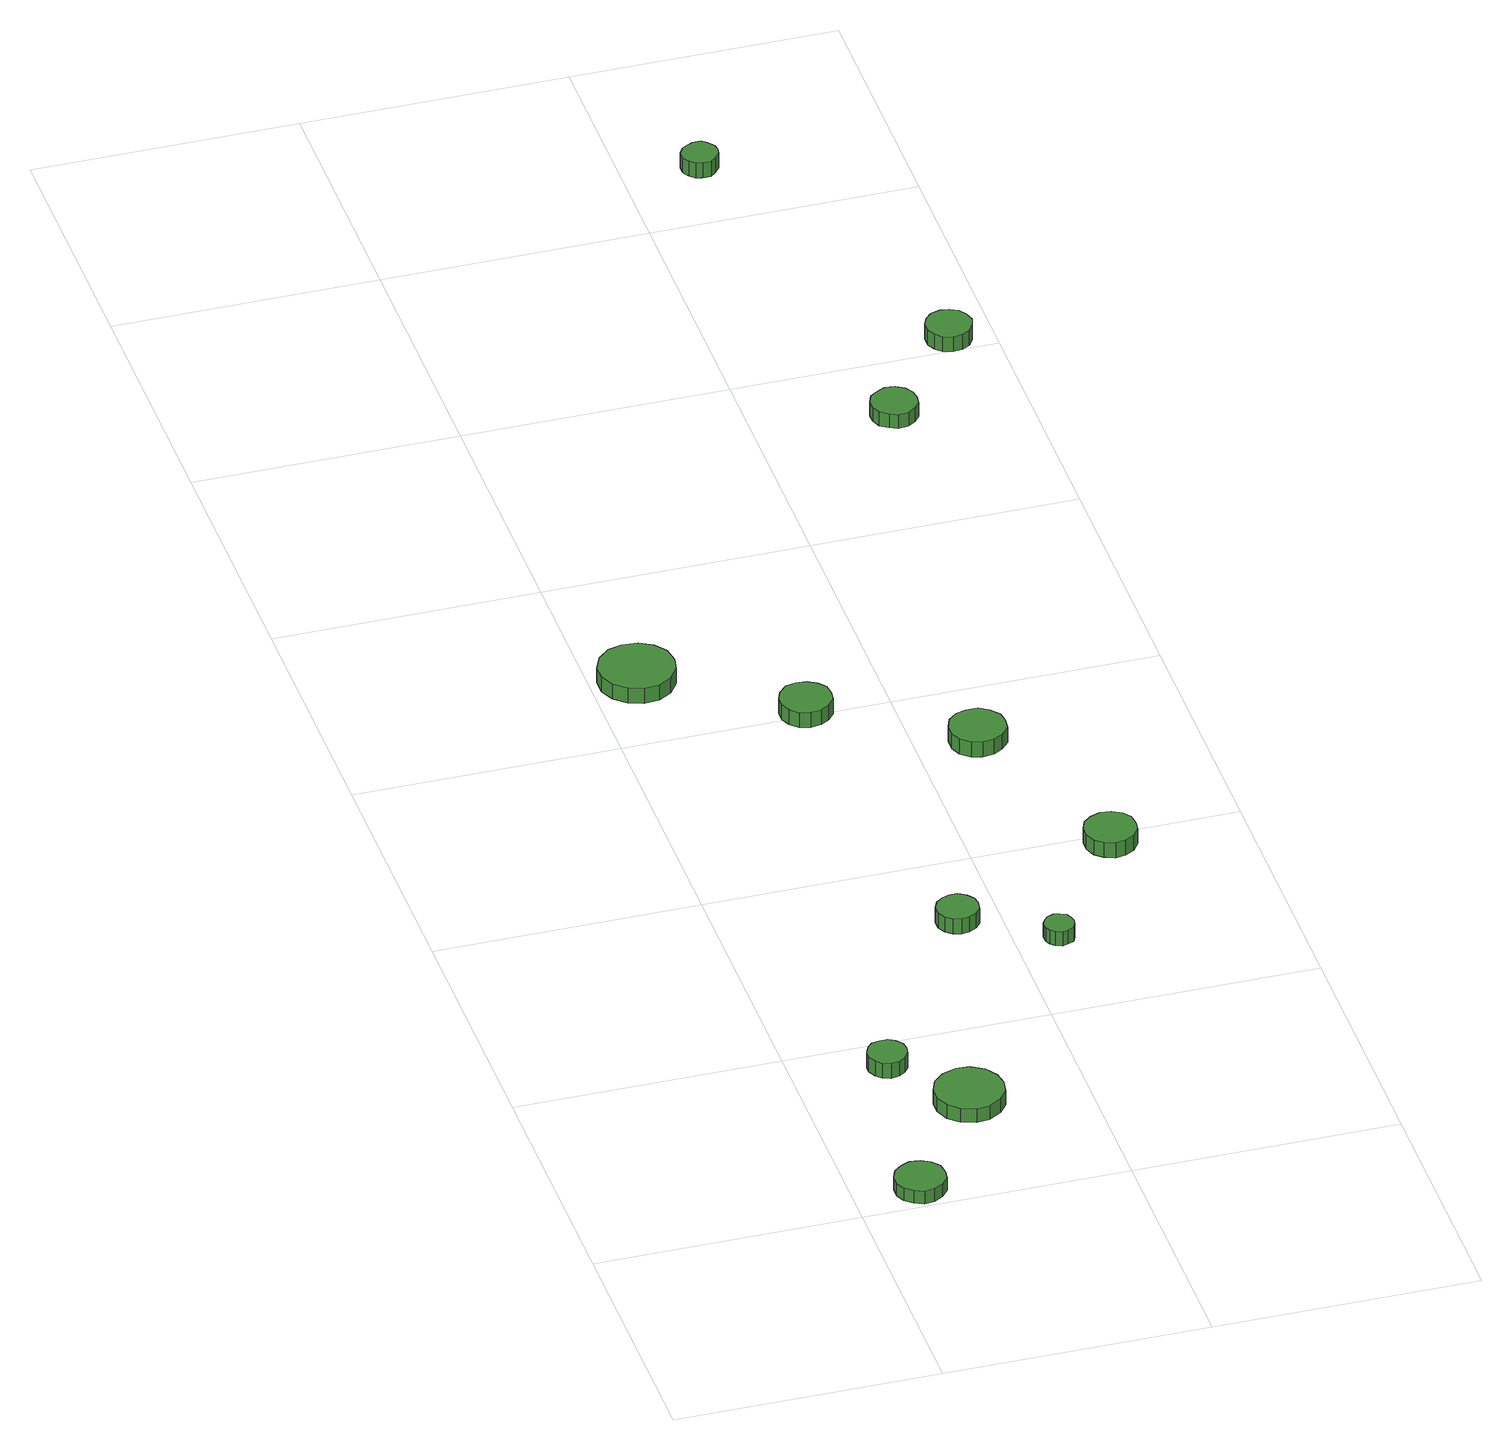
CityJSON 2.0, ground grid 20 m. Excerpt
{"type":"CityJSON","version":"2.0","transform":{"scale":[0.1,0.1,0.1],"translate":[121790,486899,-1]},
"CityObjects":{
"tree1":{"type":"SolitaryVegetationObject","attributes":{"function":"something"},"geometry":[{"type":"MultiSurface","lod":"1","boundaries":[[[0,1,2,3,4,5,6,7,8,9,10,11,12,13,14]],[[15,16,17,18,19,20,21,22,23,24,25,26,27,28,29]],[[0,29,28,1]],[[1,28,27,2]],[[2,27,26,3]],[[3,26,25,4]],[[4,25,24,5]],[[5,24,23,6]],[[6,23,22,7]],[[7,22,21,8]],[[8,21,20,9]],[[9,20,19,10]],[[10,19,18,11]],[[11,18,17,12]],[[12,17,16,13]],[[13,16,15,14]],[[14,15,29,0]]]}]},
"tree2":{"type":"SolitaryVegetationObject","attributes":{"function":"something"},"geometry":[{"type":"MultiSurface","lod":"1","boundaries":[[[30,31,32,33,34,35,36,37,38,39,40,41,42,43,44]],[[45,46,47,48,49,50,51,52,53,54,55,56,57,58,59]],[[30,59,58,31]],[[31,58,57,32]],[[32,57,56,33]],[[33,56,55,34]],[[34,55,54,35]],[[35,54,53,36]],[[36,53,52,37]],[[37,52,51,38]],[[38,51,50,39]],[[39,50,49,40]],[[40,49,48,41]],[[41,48,47,42]],[[42,47,46,43]],[[43,46,45,44]],[[44,45,59,30]]]}]},
"tree3":{"type":"SolitaryVegetationObject","attributes":{"function":"something"},"geometry":[{"type":"MultiSurface","lod":"1","boundaries":[[[60,61,62,63,64,65,66,67,68,69,70,71,72,73,74]],[[75,76,77,78,79,80,81,82,83,84,85,86,87,88,89]],[[60,89,88,61]],[[61,88,87,62]],[[62,87,86,63]],[[63,86,85,64]],[[64,85,84,65]],[[65,84,83,66]],[[66,83,82,67]],[[67,82,81,68]],[[68,81,80,69]],[[69,80,79,70]],[[70,79,78,71]],[[71,78,77,72]],[[72,77,76,73]],[[73,76,75,74]],[[74,75,89,60]]]}]},
"tree4":{"type":"SolitaryVegetationObject","attributes":{"function":"something"},"geometry":[{"type":"MultiSurface","lod":"1","boundaries":[[[90,91,92,93,94,95,96,97,98,99,100,101,102,103,104]],[[105,106,107,108,109,110,111,112,113,114,115,116,117,118,119]],[[90,119,118,91]],[[91,118,117,92]],[[92,117,116,93]],[[93,116,115,94]],[[94,115,114,95]],[[95,114,113,96]],[[96,113,112,97]],[[97,112,111,98]],[[98,111,110,99]],[[99,110,109,100]],[[100,109,108,101]],[[101,108,107,102]],[[102,107,106,103]],[[103,106,105,104]],[[104,105,119,90]]]}]},
"tree5":{"type":"SolitaryVegetationObject","attributes":{"function":"something"},"geometry":[{"type":"MultiSurface","lod":"1","boundaries":[[[120,121,122,123,124,125,126,127,128,129,130,131,132,133,134]],[[135,136,137,138,139,140,141,142,143,144,145,146,147,148,149]],[[120,149,148,121]],[[121,148,147,122]],[[122,147,146,123]],[[123,146,145,124]],[[124,145,144,125]],[[125,144,143,126]],[[126,143,142,127]],[[127,142,141,128]],[[128,141,140,129]],[[129,140,139,130]],[[130,139,138,131]],[[131,138,137,132]],[[132,137,136,133]],[[133,136,135,134]],[[134,135,149,120]]]}]},
"tree6":{"type":"SolitaryVegetationObject","attributes":{"function":"something"},"geometry":[{"type":"MultiSurface","lod":"1","boundaries":[[[150,151,152,153,154,155,156,157,158,159,160,161,162,163,164]],[[165,166,167,168,169,170,171,172,173,174,175,176,177,178,179]],[[150,179,178,151]],[[151,178,177,152]],[[152,177,176,153]],[[153,176,175,154]],[[154,175,174,155]],[[155,174,173,156]],[[156,173,172,157]],[[157,172,171,158]],[[158,171,170,159]],[[159,170,169,160]],[[160,169,168,161]],[[161,168,167,162]],[[162,167,166,163]],[[163,166,165,164]],[[164,165,179,150]]]}]},
"tree7":{"type":"SolitaryVegetationObject","attributes":{"function":"something"},"geometry":[{"type":"MultiSurface","lod":"1","boundaries":[[[180,181,182,183,184,185,186,187,188,189,190,191,192,193,194]],[[195,196,197,198,199,200,201,202,203,204,205,206,207,208,209]],[[180,209,208,181]],[[181,208,207,182]],[[182,207,206,183]],[[183,206,205,184]],[[184,205,204,185]],[[185,204,203,186]],[[186,203,202,187]],[[187,202,201,188]],[[188,201,200,189]],[[189,200,199,190]],[[190,199,198,191]],[[191,198,197,192]],[[192,197,196,193]],[[193,196,195,194]],[[194,195,209,180]]]}]},
"tree8":{"type":"SolitaryVegetationObject","attributes":{"function":"something"},"geometry":[{"type":"MultiSurface","lod":"1","boundaries":[[[210,211,212,213,214,215,216,217,218,219,220,221,222,223,224]],[[225,226,227,228,229,230,231,232,233,234,235,236,237,238,239]],[[210,239,238,211]],[[211,238,237,212]],[[212,237,236,213]],[[213,236,235,214]],[[214,235,234,215]],[[215,234,233,216]],[[216,233,232,217]],[[217,232,231,218]],[[218,231,230,219]],[[219,230,229,220]],[[220,229,228,221]],[[221,228,227,222]],[[222,227,226,223]],[[223,226,225,224]],[[224,225,239,210]]]}]},
"tree9":{"type":"SolitaryVegetationObject","attributes":{"function":"something"},"geometry":[{"type":"MultiSurface","lod":"1","boundaries":[[[240,241,242,243,244,245,246,247,248,249,250,251,252,253,254]],[[255,256,257,258,259,260,261,262,263,264,265,266,267,268,269]],[[240,269,268,241]],[[241,268,267,242]],[[242,267,266,243]],[[243,266,265,244]],[[244,265,264,245]],[[245,264,263,246]],[[246,263,262,247]],[[247,262,261,248]],[[248,261,260,249]],[[249,260,259,250]],[[250,259,258,251]],[[251,258,257,252]],[[252,257,256,253]],[[253,256,255,254]],[[254,255,269,240]]]}]},
"tree10":{"type":"SolitaryVegetationObject","attributes":{"function":"something"},"geometry":[{"type":"MultiSurface","lod":"1","boundaries":[[[270,271,272,273,274,275,276,277,278,279,280,281,282,283,284]],[[285,286,287,288,289,290,291,292,293,294,295,296,297,298,299]],[[270,299,298,271]],[[271,298,297,272]],[[272,297,296,273]],[[273,296,295,274]],[[274,295,294,275]],[[275,294,293,276]],[[276,293,292,277]],[[277,292,291,278]],[[278,291,290,279]],[[279,290,289,280]],[[280,289,288,281]],[[281,288,287,282]],[[282,287,286,283]],[[283,286,285,284]],[[284,285,299,270]]]}]},
"tree11":{"type":"SolitaryVegetationObject","attributes":{"function":"something"},"geometry":[{"type":"MultiSurface","lod":"1","boundaries":[[[300,301,302,303,304,305,306,307,308,309,310,311,312,313,314]],[[315,316,317,318,319,320,321,322,323,324,325,326,327,328,329]],[[300,329,328,301]],[[301,328,327,302]],[[302,327,326,303]],[[303,326,325,304]],[[304,325,324,305]],[[305,324,323,306]],[[306,323,322,307]],[[307,322,321,308]],[[308,321,320,309]],[[309,320,319,310]],[[310,319,318,311]],[[311,318,317,312]],[[312,317,316,313]],[[313,316,315,314]],[[314,315,329,300]]]}]},
"tree12":{"type":"SolitaryVegetationObject","attributes":{"function":"something"},"geometry":[{"type":"MultiSurface","lod":"1","boundaries":[[[330,331,332,333,334,335,336,337,338,339,340,341,342,343,344]],[[345,346,347,348,349,350,351,352,353,354,355,356,357,358,359]],[[330,359,358,331]],[[331,358,357,332]],[[332,357,356,333]],[[333,356,355,334]],[[334,355,354,335]],[[335,354,353,336]],[[336,353,352,337]],[[337,352,351,338]],[[338,351,350,339]],[[339,350,349,340]],[[340,349,348,341]],[[341,348,347,342]],[[342,347,346,343]],[[343,346,345,344]],[[344,345,359,330]]]}]}
},
"vertices":[
[68,22,16],[67,30,16],[62,36,16],[55,40,16],[47,41,16],[40,38,16],[34,33,16],[31,26,16],[31,18,16],[34,11,16],[40,6,16],[47,3,16],[55,4,16],[62,8,16],[67,14,16],[67,14,5],[62,8,5],[55,4,5],[47,3,5],[40,6,5],[34,11,5],[31,18,5],[31,26,5],[34,33,5],[40,38,5],[47,41,5],[55,40,5],[62,36,5],[67,30,5],[68,22,5],
[84,171,19],[83,177,19],[79,182,19],[74,185,19],[68,185,19],[62,184,19],[58,180,19],[55,174,19],[55,168,19],[58,162,19],[62,158,19],[68,156,19],[74,157,19],[79,160,19],[83,165,19],[83,165,6],[79,160,6],[74,157,6],[68,156,6],[62,158,6],[58,162,6],[55,168,6],[55,174,6],[58,180,6],[62,184,6],[68,185,6],[74,185,6],[79,182,6],[83,177,6],[84,171,6],
[139,114,17],[137,124,17],[131,133,17],[121,139,17],[111,140,17],[100,136,17],[92,129,17],[88,119,17],[88,109,17],[92,99,17],[100,92,17],[111,88,17],[121,89,17],[131,95,17],[137,103,17],[137,103,5],[131,95,5],[121,89,5],[111,88,5],[100,92,5],[92,99,5],[88,109,5],[88,119,5],[92,129,5],[100,136,5],[111,140,5],[121,139,5],[131,133,5],[137,124,5],[139,114,5],
[62,675,19],[60,687,19],[53,696,19],[43,702,19],[31,703,19],[20,700,19],[11,692,19],[6,681,19],[6,669,19],[11,659,19],[20,651,19],[31,647,19],[43,648,19],[53,654,19],[60,664,19],[60,664,6],[53,654,6],[43,648,6],[31,647,6],[20,651,6],[11,659,6],[6,669,6],[6,681,6],[11,692,6],[20,700,6],[31,703,6],[43,702,6],[53,696,6],[60,687,6],[62,675,6],
[182,322,23],[181,328,23],[177,333,23],[171,337,23],[165,337,23],[159,335,23],[154,331,23],[151,325,23],[151,318,23],[154,312,23],[159,308,23],[165,306,23],[171,307,23],[177,310,23],[181,315,23],[181,315,10],[177,310,10],[171,307,10],[165,306,10],[159,308,10],[154,312,10],[151,318,10],[151,325,10],[154,331,10],[159,335,10],[165,337,10],[171,337,10],[177,333,10],[181,328,10],[182,322,10],
[242,284,21],[241,289,21],[239,293,21],[234,295,21],[230,296,21],[225,294,21],[222,291,21],[220,287,21],[220,282,21],[222,278,21],[225,275,21],[230,273,21],[234,274,21],[239,276,21],[241,280,21],[241,280,9],[239,276,9],[234,274,9],[230,273,9],[225,275,9],[222,278,9],[220,282,9],[220,287,9],[222,291,9],[225,294,9],[230,296,9],[234,295,9],[239,293,9],[241,289,9],[242,284,9],
[156,600,22],[155,608,22],[150,614,22],[143,618,22],[135,619,22],[127,617,22],[121,611,22],[118,604,22],[118,596,22],[121,589,22],[127,583,22],[135,581,22],[143,582,22],[150,586,22],[155,592,22],[155,592,9],[150,586,9],[143,582,9],[135,581,9],[127,583,9],[121,589,9],[118,596,9],[118,604,9],[121,611,9],[127,617,9],[135,619,9],[143,618,9],[150,614,9],[155,608,9],[156,600,9],
[262,523,29],[261,531,29],[255,538,29],[248,543,29],[239,543,29],[231,541,29],[224,535,29],[221,527,29],[221,518,29],[224,510,29],[231,504,29],[239,502,29],[248,503,29],[255,507,29],[261,514,29],[261,514,16],[255,507,16],[248,503,16],[239,502,16],[231,504,16],[224,510,16],[221,518,16],[221,527,16],[224,535,16],[231,541,16],[239,543,16],[248,543,16],[255,538,16],[261,531,16],[262,523,16],
[316,379,27],[315,387,27],[310,393,27],[303,397,27],[295,398,27],[287,395,27],[281,390,27],[278,383,27],[278,375,27],[281,367,27],[287,362,27],[295,359,27],[303,360,27],[310,364,27],[315,371,27],[315,371,14],[310,364,14],[303,360,14],[295,359,14],[287,362,14],[281,367,14],[278,375,14],[278,383,14],[281,390,14],[287,395,14],[295,398,14],[303,397,14],[310,393,14],[315,387,14],[316,379,14],
[318,930,22],[317,937,22],[313,943,22],[307,947,22],[299,948,22],[293,945,22],[287,941,22],[284,934,22],[284,927,22],[287,920,22],[293,916,22],[299,913,22],[307,914,22],[313,918,22],[317,923,22],[317,923,10],[313,918,10],[307,914,10],[299,913,10],[293,916,10],[287,920,10],[284,927,10],[284,934,10],[287,941,10],[293,945,10],[299,948,10],[307,947,10],[313,943,10],[317,937,10],[318,930,10],
[268,1258,25],[267,1263,25],[263,1268,25],[259,1271,25],[253,1271,25],[248,1269,25],[244,1266,25],[241,1261,25],[241,1255,25],[244,1250,25],[248,1246,25],[253,1245,25],[259,1245,25],[263,1248,25],[267,1253,25],[267,1253,12],[263,1248,12],[259,1245,12],[253,1245,12],[248,1246,12],[244,1250,12],[241,1255,12],[241,1261,12],[244,1266,12],[248,1269,12],[253,1271,12],[259,1271,12],[263,1268,12],[267,1263,12],[268,1258,12],
[382,1008,24],[380,1015,24],[376,1021,24],[370,1024,24],[363,1025,24],[356,1023,24],[351,1018,24],[348,1012,24],[348,1004,24],[351,998,24],[356,993,24],[363,991,24],[370,992,24],[376,995,24],[380,1001,24],[380,1001,11],[376,995,11],[370,992,11],[363,991,11],[356,993,11],[351,998,11],[348,1004,11],[348,1012,11],[351,1018,11],[356,1023,11],[363,1025,11],[370,1024,11],[376,1021,11],[380,1015,11],[382,1008,11]
]}
